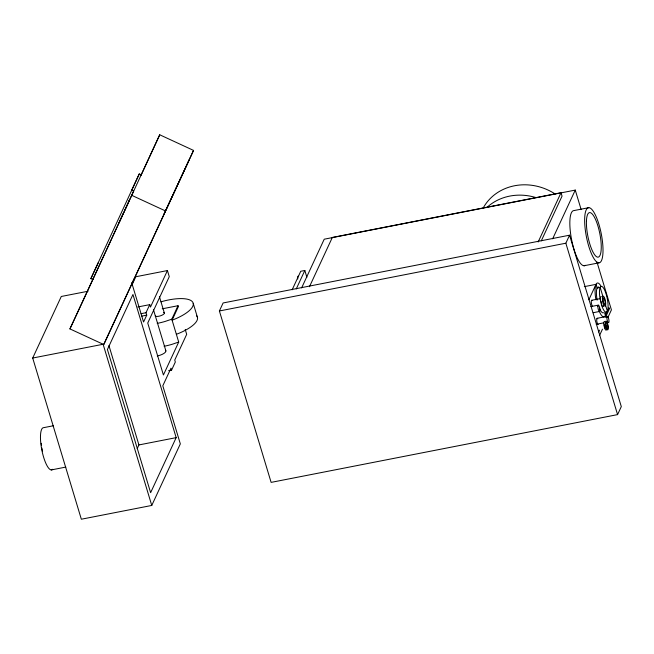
<?xml version="1.0" encoding="UTF-8"?>
<svg xmlns="http://www.w3.org/2000/svg" width="654" height="654" viewBox="0 0 654 654"><rect width="100%" height="100%" fill="white"/><g stroke="black" fill="none" stroke-linecap="round" stroke-linejoin="round"><path stroke-width="0.98" d="M119.29 222.115L119.012 222.728L122.478 215.256M129.124 200.868L129.402 200.255L124.612 210.604M139.269 173.915L131.732 190.15L133.694 191.058L92.827 279.544L90.865 278.637L139.269 173.915L141.231 174.822M134.176 278.939L103.749 344.535L69.937 328.905L159.731 134.781L193.543 150.412L131.838 284.024M141.002 175.329L159.731 134.781M103.749 344.535L189.145 159.928M168.618 370.679L171.585 370.099L170.996 368.145L162.805 385.795L180.332 443.878L151.761 505.444L81.341 519.219L32.7 358.04L61.28 296.475L88.053 291.243M90.865 278.637L98.402 262.401M122.813 214.537L123.81 212.378M69.937 328.905L93.342 278.481M163.99 214.111L193.543 150.412M131.985 284.964L135.795 276.748L167.432 270.56L169.272 276.658L147.739 323.035L163.418 374.987L178.706 342.058L171.798 319.177L178.043 305.712L162.225 308.811M131.691 282.7L143.553 322.005L146.733 315.154L145.997 312.718L149.75 304.641L137.888 306.955M167.432 270.56L150.485 307.069L149.75 304.641M171.585 370.099L175.329 362.022L174.741 360.068L186.684 334.349L185.229 329.51M137.217 448.603L138.918 444.933L108.94 345.598M219.392 310.977L223.112 302.966L569.569 235.195L621.3 406.6L617.58 414.611L271.124 482.382L219.392 310.977L565.849 243.206L569.569 235.195M176.171 437.64L150.624 492.675L107.419 349.514L132.958 294.488L176.171 437.64L138.918 444.933M292.158 289.779L300.742 271.271L304.829 270.478L306.881 277.271M296.237 288.978L304.829 270.478M301.625 287.891L324.229 239.201L575.267 190.093L581.144 209.574M309.456 286.73L332.33 237.451L561.018 192.717L562.048 196.126L541.291 240.836M538.144 241.996L561.018 192.717M552.663 238.784L575.267 190.093M588.853 299.769L596.015 284.359L584.324 286.64M598.688 331.995L599.538 330.147M605.539 317.223L609.397 308.917L609.038 307.707L605.416 315.506L604.582 312.743M599.481 335.608L602.465 329.175M608.007 317.231L611.416 309.882L597.012 262.164M171.798 319.177L165.053 321.466A31.318 10.505 -16.8 0 1 157.197 323.378M176.351 334.268L177.316 333.941A31.318 10.505 -16.8 0 0 196.65 315.833M178.706 342.058L171.961 344.347A31.318 10.505 -16.8 0 1 164.105 346.268M588.78 207.678L573.983 210.572A28.073 7.57 78.9 0 0 571.825 240.762A28.073 7.57 78.9 0 0 585.33 265.303M141.051 313.683L145.997 312.718M141.787 316.119L146.733 315.154M32.7 358.04L103.111 344.266L151.761 505.444M584.071 265.753L598.868 262.859A28.073 7.57 78.9 0 0 597.944 221.314A28.073 7.57 78.9 0 0 584.66 221.632A28.073 7.57 78.9 0 0 598.868 262.859M591.649 300.292L600.372 298.592M590.881 306.587L598.222 305.156M593.194 312.71L599.628 311.451M597.037 318.318L607.239 316.323M53.432 425.746L43.744 427.642A21.517 5.804 78.9 0 0 42.109 451.35A21.517 5.804 78.9 0 0 52.688 469.261M596.244 324.294L603.667 322.847M51.274 469.932L65.817 467.087M131.642 195.293L165.462 210.923M603.053 296.957L600.184 287.449L597.127 288.046L596.015 284.359M605.351 304.568L607.362 311.222M565.849 243.206L617.58 414.611M193.224 303.366L197.492 317.492M178.043 305.712L178.338 306.685L172.092 320.149L173.048 319.822A31.318 10.505 -16.8 0 0 192.685 302.099A31.318 10.505 -16.8 0 0 160.998 301.813M159.38 296.524L164.35 312.988M153.404 309.538L165.895 350.904M486.748 207.612A51.29 46.295 24.9 0 1 535.52 197.451M603.56 312.751A13.178 3.556 78.9 0 1 599.334 307.985M597.135 300.137A13.178 3.556 78.9 0 1 598.802 287.065M599.236 311.32A17.274 4.66 78.9 0 0 605.4 315.555L606.054 313.291A17.274 4.66 78.9 0 0 606.25 311.803M595.925 299.736A17.274 4.66 78.9 0 1 595.851 284.727A17.274 4.66 78.9 0 1 601.083 286.354M592.557 306.407A3.237 0.875 78.9 0 1 591.306 302.271A3.237 0.875 78.9 0 1 592.14 300.488M598.206 324.629A3.237 0.875 78.9 0 1 596.693 320.297A3.237 0.875 78.9 0 1 597.805 318.915M601.974 304.102A3.237 0.875 78.9 0 1 601.705 303.53M601.451 302.81A3.237 0.875 78.9 0 1 601.091 301.183M602.628 300.284A3.237 0.875 78.9 0 1 602.988 301.911M605.228 328.373A3.237 0.875 78.9 0 1 604.255 324.646M605.367 323.256A3.237 0.875 78.9 0 1 606.356 327.711M483.11 208.168A51.29 46.295 24.9 0 1 555.066 193.944M42.559 451.473A19.98 5.387 78.9 0 1 41.897 448.047M41.488 445.333A19.98 5.387 78.9 0 1 41.251 443.322M165.511 350.331A7.562 2.534 -16.8 0 1 157.271 355.972M163.557 312.375A4.856 1.627 -16.8 0 1 161.783 315.31A4.856 1.627 -16.8 0 1 155.268 316.078M297.791 278.972A3.237 0.875 78.9 0 1 298.535 276.38M600.192 299.54A13.178 3.556 78.9 0 1 602.931 287.286A13.178 3.556 78.9 0 1 608.007 308.345A13.178 3.556 78.9 0 1 601.386 304.486M603.143 306.522A5.118 1.382 78.9 0 1 600.65 301.625A5.118 1.382 78.9 0 1 601.296 296.556M603.626 305.492A5.118 1.382 78.9 0 1 603.438 306.162M606.683 329.264A4.48 1.21 78.9 0 1 604.329 327.025A4.48 1.21 78.9 0 1 604.648 321.433M606.879 317.574A3.237 0.875 78.9 0 0 608.408 322.635A3.237 0.875 78.9 0 0 608.522 318.212A3.237 0.875 78.9 0 0 606.879 317.574M597.87 306.407A3.237 0.875 78.9 0 0 599.399 311.468A3.237 0.875 78.9 0 0 599.514 307.037A3.237 0.875 78.9 0 0 597.87 306.407M586.458 220.709A22.677 6.115 78.9 0 0 596.783 256.85A22.677 6.115 78.9 0 0 598.238 227.036A22.677 6.115 78.9 0 0 586.458 220.709M602.416 298.15A5.118 1.382 78.9 0 0 604.827 306.146A5.118 1.382 78.9 0 0 605.007 299.148A5.118 1.382 78.9 0 0 602.416 298.15M603.029 299.254A3.237 0.875 78.9 0 0 604.549 304.314A3.237 0.875 78.9 0 0 604.672 299.884A3.237 0.875 78.9 0 0 603.029 299.254M605.367 322.888A4.48 1.21 78.9 0 0 607.476 329.894A4.48 1.21 78.9 0 0 607.64 323.763A4.48 1.21 78.9 0 0 605.367 322.888M605.768 323.616A3.237 0.875 78.9 0 0 607.296 328.676A3.237 0.875 78.9 0 0 607.411 324.245A3.237 0.875 78.9 0 0 605.768 323.616"/></g></svg>
